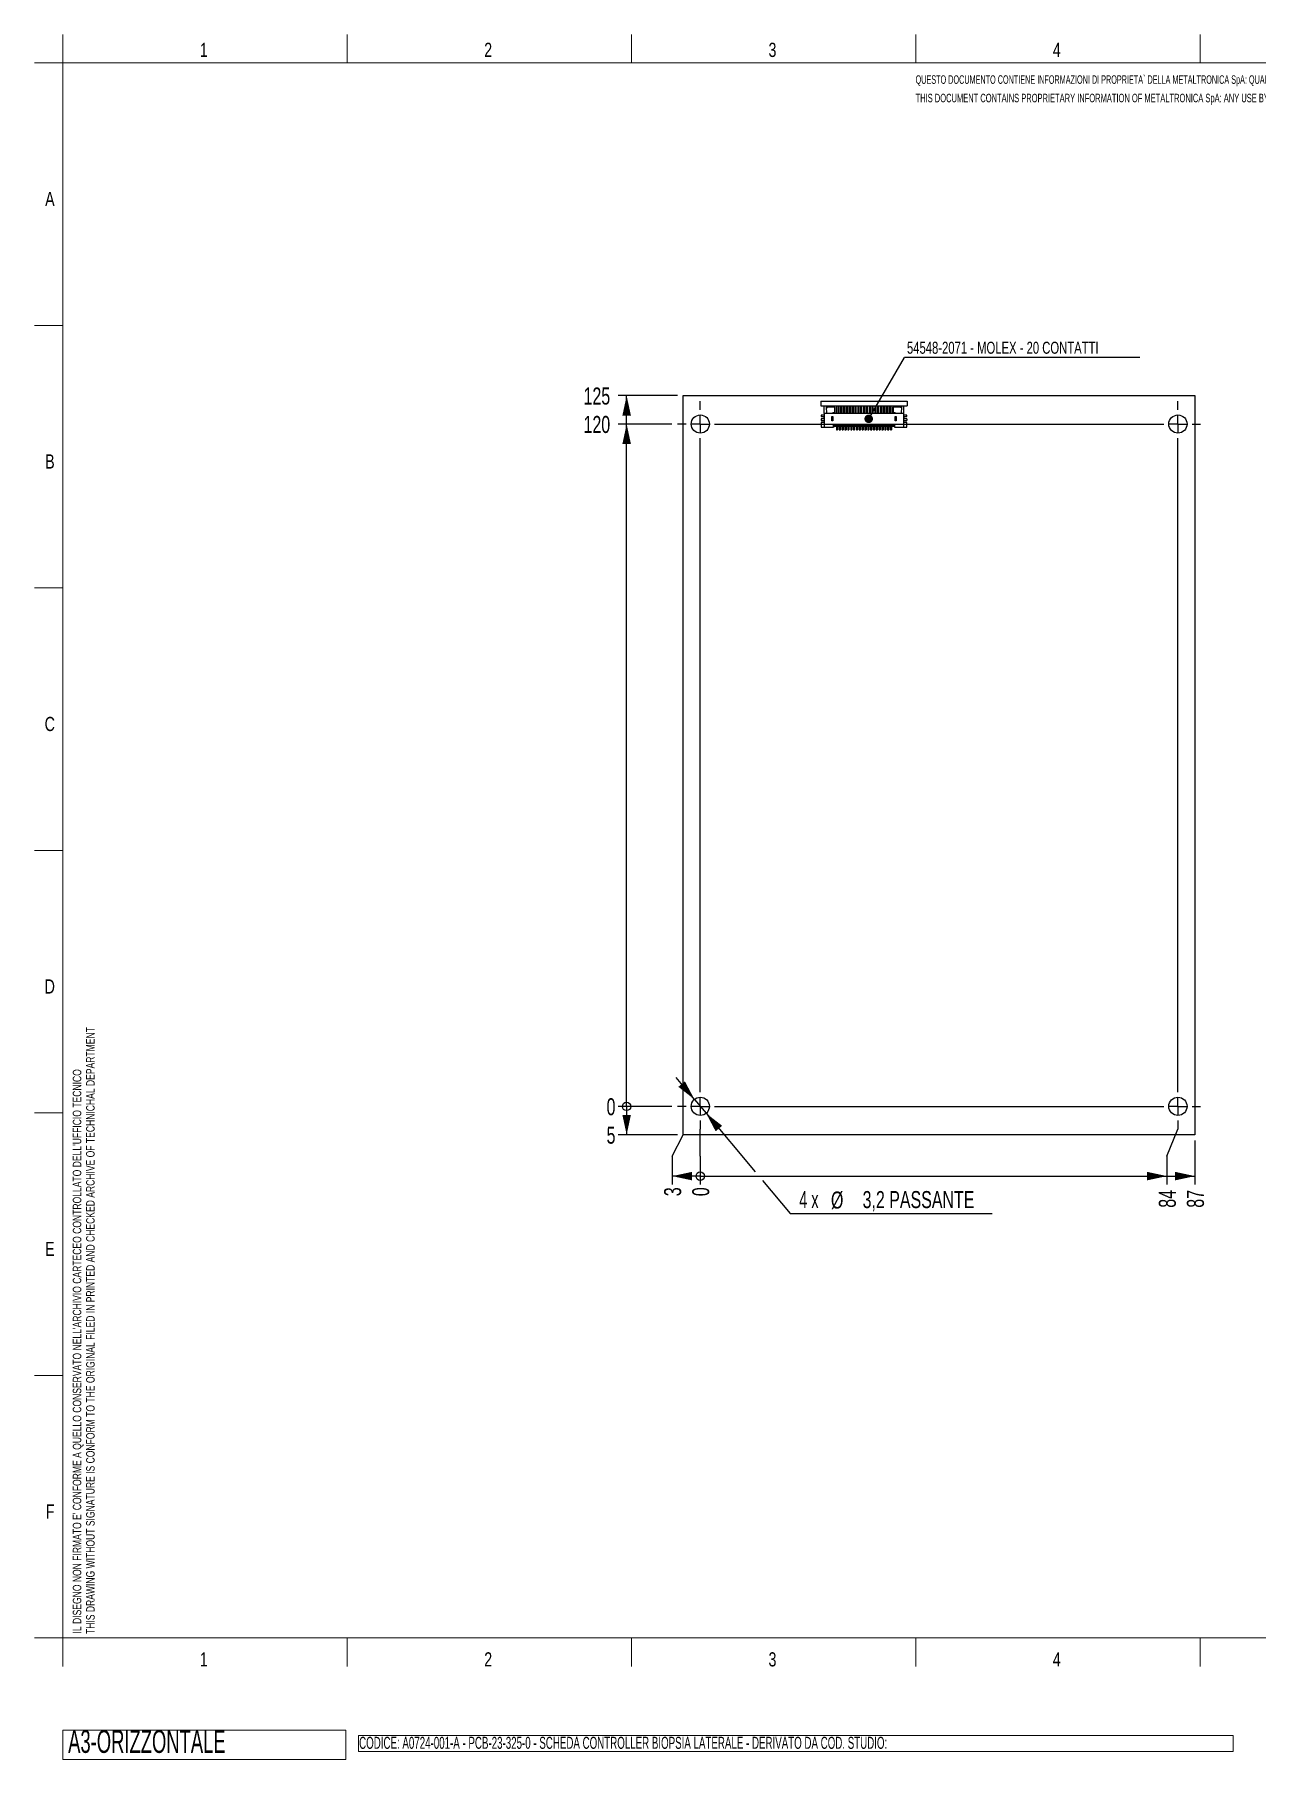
# Paper-space layout 'Sheet1' of a CAD drawing. Header units: millimetres. Extents: x 3 to 413, y -11 to 292.
# Drawn here: x 2.9 to 217.8, y -11.1 to 292.3 of the extents above; entities that cross this region are included whole.
import ezdxf

# ---------------------------------------------------------------- set-up
doc = ezdxf.new("R2010")
doc.units = ezdxf.units.MM
for name, color, linetype in [('NOTE', 7, 'Continuous'), ('QUOTE_-_DIDASCALIA_FORO', 7, 'Continuous'), ('QUOTE_-_ORDINATA', 7, 'Continuous'), ('TACCHE_DI_CENTRATURA', 7, 'Continuous')]:
    doc.layers.add(name, color=color, linetype=linetype)
doc.styles.add('SLDTEXTSTYLE0', font='TXT', dxfattribs={"width": 0.615211})
doc.styles.add('SLDTEXTSTYLE1', font='TXT', dxfattribs={"width": 0.638186})
doc.styles.add('SLDTEXTSTYLE2', font='TXT', dxfattribs={"width": 0.75})
doc.styles.add('SLDTEXTSTYLE3', font='TXT', dxfattribs={"width": 0.605})
doc.styles.add('SLDTEXTSTYLE4', font='TXT', dxfattribs={"width": 0.7})
doc.styles.add('SLDTEXTSTYLE5', font='TXT', dxfattribs={"width": 0.633333})
doc.dimstyles.new('SLDDIMSTYLE0', dxfattribs={"dimtxt": 3, "dimasz": 0.5, "dimexe": 0, "dimexo": 0.0625, "dimgap": 0.75, "dimtad": 0, "dimtih": 1, "dimtoh": 1, "dimdec": 0, "dimrnd": 1e-09, "dimdsep": 46, "dimtxsty": 'SLDTEXTSTYLE4', "dimblk1": 'ORIGIN', "dimblk2": 'ORIGIN', "dimsah": 1, "dimcen": 0.09, "dimadec": 0, "dimazin": 2, "dimtfac": 1, "dimtdec": 3, "dimtofl": 0, "dimtmove": 0, "dimatfit": 3, "dimldrblk": 'ORIGIN', "dimfxl": 1, "dimfrac": 2, "dimtolj": 1, "dimtzin": 12, "dimarcsym": 0})
doc.dimstyles.new('SLDDIMSTYLE1', dxfattribs={"dimtxt": 3, "dimasz": 3.5, "dimexe": 0, "dimexo": 0.0625, "dimgap": 0.75, "dimtad": 0, "dimtih": 1, "dimtoh": 1, "dimdec": 1, "dimrnd": 1e-09, "dimzin": 12, "dimdsep": 46, "dimtxsty": 'SLDTEXTSTYLE4', "dimsah": 1, "dimcen": 0.09, "dimadec": 0, "dimazin": 3, "dimtfac": 1, "dimtdec": 3, "dimtofl": 0, "dimtmove": 0, "dimatfit": 3, "dimfxl": 1, "dimfrac": 2, "dimtolj": 1, "dimtzin": 12, "dimarcsym": 0})
doc.dimstyles.new('SLDDIMSTYLE2', dxfattribs={"dimtxt": 3, "dimasz": 3.5, "dimexe": 0, "dimexo": 0.0625, "dimgap": 0.75, "dimtad": 0, "dimtih": 1, "dimtoh": 1, "dimdec": 1, "dimrnd": 1e-09, "dimzin": 12, "dimdsep": 46, "dimtxsty": 'SLDTEXTSTYLE4', "dimsah": 1, "dimcen": 0, "dimadec": 0, "dimazin": 3, "dimtfac": 1, "dimtdec": 3, "dimtmove": 0, "dimatfit": 3, "dimfxl": 1, "dimfrac": 2, "dimtolj": 1, "dimtzin": 12, "dimarcsym": 0})
doc.dimstyles.new('SLDDIMSTYLE3', dxfattribs={"dimtxt": 0.18, "dimasz": 1.5, "dimexe": 0, "dimexo": 0.0625, "dimgap": 0, "dimtad": 0, "dimtih": 1, "dimtoh": 1, "dimdec": 0, "dimrnd": 1e-09, "dimzin": 0, "dimdsep": 46, "dimtxsty": 'Standard', "dimblk1": 'DOT', "dimblk2": 'DOT', "dimsah": 1, "dimcen": 0.09, "dimadec": 0, "dimazin": 0, "dimtfac": 1.5, "dimtdec": 0, "dimtofl": 0, "dimtmove": 0, "dimatfit": 3, "dimldrblk": 'DOT', "dimfxl": 1, "dimfrac": 2, "dimtolj": 1, "dimtzin": 0, "dimarcsym": 0})

# ---------------------------------------------------------------- blocks, each defined once
blk = doc.blocks.new('SW_NOTE_0')
at = {"color": 0, "linetype": 'Continuous', "lineweight": 18, "insert": (0, 1.93), "char_height": 1.5, "attachment_point": 1, "style": 'SLDTEXTSTYLE0'}
blk.add_mtext('QUESTO DOCUMENTO CONTIENE INFORMAZIONI DI PROPRIETA` DELLA METALTRONICA SpA: QUALSIASI USO DA PARTE DI TERZI SENZA AUTORIZZAZIONE DELLA SOCIETA` SARA` PERSEGUITO A TERMINI DI LEGGE.', dxfattribs=at)
blk = doc.blocks.new('SW_NOTE_0_1')
at = {"color": 0, "linetype": 'Continuous', "lineweight": 18, "insert": (0, 1.93), "char_height": 1.5, "attachment_point": 1, "style": 'SLDTEXTSTYLE1'}
blk.add_mtext('THIS DOCUMENT CONTAINS PROPRIETARY INFORMATION OF METALTRONICA SpA: ANY USE BY A THIRD PARTY WITHOUT PRIOR AUTHORIZATION BY THE COMPANY SHALL BE PURSUED ACCORDING TO LAW.', dxfattribs=at)
blk = doc.blocks.new('SW_NOTE_0_2')
at = {"color": 0, "linetype": 'Continuous', "lineweight": 18, "insert": (-1.93, 0), "char_height": 1.5, "attachment_point": 1, "rotation": 90, "style": 'SLDTEXTSTYLE2'}
blk.add_mtext("IL DISEGNO NON FIRMATO E' CONFORME A QUELLO CONSERVATO NELL'ARCHIVIO CARTECEO CONTROLLATO DELL'UFFICIO TECNICO", dxfattribs=at)
blk = doc.blocks.new('SW_NOTE_0_3')
at = {"color": 0, "linetype": 'Continuous', "lineweight": 18, "insert": (0, 3.22), "char_height": 2.5, "attachment_point": 1, "style": 'SLDTEXTSTYLE2'}
blk.add_mtext('1', dxfattribs=at)
blk = doc.blocks.new('SW_NOTE_0_4')
at = {"color": 0, "linetype": 'Continuous', "lineweight": 18, "insert": (0, 3.22), "char_height": 2.5, "attachment_point": 1, "style": 'SLDTEXTSTYLE2'}
blk.add_mtext('2', dxfattribs=at)
blk = doc.blocks.new('SW_NOTE_0_5')
at = {"color": 0, "linetype": 'Continuous', "lineweight": 18, "insert": (0, 3.22), "char_height": 2.5, "attachment_point": 1, "style": 'SLDTEXTSTYLE2'}
blk.add_mtext('3', dxfattribs=at)
blk = doc.blocks.new('SW_NOTE_0_6')
at = {"color": 0, "linetype": 'Continuous', "lineweight": 18, "insert": (0, 3.22), "char_height": 2.5, "attachment_point": 1, "style": 'SLDTEXTSTYLE2'}
blk.add_mtext('4', dxfattribs=at)
blk = doc.blocks.new('SW_NOTE_0_11')
at = {"color": 0, "linetype": 'Continuous', "lineweight": 18, "insert": (0, 3.22), "char_height": 2.5, "attachment_point": 1, "style": 'SLDTEXTSTYLE2'}
blk.add_mtext('1', dxfattribs=at)
blk = doc.blocks.new('SW_NOTE_0_12')
at = {"color": 0, "linetype": 'Continuous', "lineweight": 18, "insert": (0, 3.22), "char_height": 2.5, "attachment_point": 1, "style": 'SLDTEXTSTYLE2'}
blk.add_mtext('2', dxfattribs=at)
blk = doc.blocks.new('SW_NOTE_0_13')
at = {"color": 0, "linetype": 'Continuous', "lineweight": 18, "insert": (0, 3.22), "char_height": 2.5, "attachment_point": 1, "style": 'SLDTEXTSTYLE2'}
blk.add_mtext('3', dxfattribs=at)
blk = doc.blocks.new('SW_NOTE_0_14')
at = {"color": 0, "linetype": 'Continuous', "lineweight": 18, "insert": (0, 3.22), "char_height": 2.5, "attachment_point": 1, "style": 'SLDTEXTSTYLE2'}
blk.add_mtext('4', dxfattribs=at)
blk = doc.blocks.new('SW_NOTE_0_19')
at = {"color": 0, "linetype": 'Continuous', "lineweight": 18, "insert": (0, 3.22), "char_height": 2.5, "attachment_point": 1, "style": 'SLDTEXTSTYLE2'}
blk.add_mtext('F', dxfattribs=at)
blk = doc.blocks.new('SW_NOTE_0_20')
at = {"color": 0, "linetype": 'Continuous', "lineweight": 18, "insert": (0, 3.22), "char_height": 2.5, "attachment_point": 1, "style": 'SLDTEXTSTYLE2'}
blk.add_mtext('E', dxfattribs=at)
blk = doc.blocks.new('SW_NOTE_0_21')
at = {"color": 0, "linetype": 'Continuous', "lineweight": 18, "insert": (0, 3.22), "char_height": 2.5, "attachment_point": 1, "style": 'SLDTEXTSTYLE2'}
blk.add_mtext('D', dxfattribs=at)
blk = doc.blocks.new('SW_NOTE_0_22')
at = {"color": 0, "linetype": 'Continuous', "lineweight": 18, "insert": (0, 3.22), "char_height": 2.5, "attachment_point": 1, "style": 'SLDTEXTSTYLE2'}
blk.add_mtext('C', dxfattribs=at)
blk = doc.blocks.new('SW_NOTE_0_23')
at = {"color": 0, "linetype": 'Continuous', "lineweight": 18, "insert": (0, 3.22), "char_height": 2.5, "attachment_point": 1, "style": 'SLDTEXTSTYLE2'}
blk.add_mtext('B', dxfattribs=at)
blk = doc.blocks.new('SW_NOTE_0_24')
at = {"color": 0, "linetype": 'Continuous', "lineweight": 18, "insert": (0, 3.22), "char_height": 2.5, "attachment_point": 1, "style": 'SLDTEXTSTYLE2'}
blk.add_mtext('A', dxfattribs=at)
blk = doc.blocks.new('SW_NOTE_0_53')
at = {"color": 0, "linetype": 'Continuous', "lineweight": 18, "insert": (-1.93, 0), "char_height": 1.5, "attachment_point": 1, "rotation": 90, "style": 'SLDTEXTSTYLE2'}
blk.add_mtext('THIS DRAWING WITHOUT SIGNATURE IS CONFORM TO THE ORIGINAL FILED IN PRINTED AND CHECKED ARCHIVE OF TECHNICHAL DEPARTMENT', dxfattribs=at)
blk = doc.blocks.new('SE')
at = {"color": 250, "linetype": 'Continuous', "lineweight": 18, "true_color": 0x191924}
for p, q in [((7.91, 292.21), (7.91, 287.21)), ((57.91, 292.21), (57.91, 287.21)), ((107.91, 292.21), (107.91, 287.21)), ((157.91, 292.21), (157.91, 287.21)), ((207.91, 292.21), (207.91, 287.21)), ((2.91, 287.21), (7.91, 287.21)), ((407.91, 287.21), (7.91, 287.21)), ((7.91, 287.21), (7.91, 10.21)), ((2.91, 241.04), (7.91, 241.04)), ((2.91, 194.88), (7.91, 194.88)), ((2.91, 148.71), (7.91, 148.71)), ((2.91, 102.54), (7.91, 102.54)), ((2.91, 56.38), (7.91, 56.38)), ((2.91, 10.21), (7.91, 10.21)), ((7.91, 10.21), (407.91, 10.21)), ((7.91, 10.21), (7.91, 5.21)), ((57.91, 10.21), (57.91, 5.21)), ((107.91, 10.21), (107.91, 5.21)), ((157.91, 10.21), (157.91, 5.21)), ((207.91, 10.21), (207.91, 5.21))]:
    blk.add_line(p, q, dxfattribs=at)
at = {"color": 7, "linetype": 'Continuous', "lineweight": 18}
for name, p in [('SW_NOTE_0_11', (32, 287.54)), ('SW_NOTE_0_12', (82, 287.54)), ('SW_NOTE_0_13', (132, 287.54)), ('SW_NOTE_0_14', (182, 287.54)), ('SW_NOTE_0', (157.87, 283.11)), ('SW_NOTE_0_1', (157.87, 279.86)), ('SW_NOTE_0_24', (4.78, 261.31)), ('SW_NOTE_0_23', (4.78, 215.15)), ('SW_NOTE_0_22', (4.69, 168.98)), ('SW_NOTE_0_21', (4.69, 122.81)), ('SW_NOTE_0_53', (13.92, 10.9)), ('SW_NOTE_0_2', (11.57, 10.99)), ('SW_NOTE_0_20', (4.78, 76.65)), ('SW_NOTE_0_19', (4.88, 30.48)), ('SW_NOTE_0_3', (32, 4.47)), ('SW_NOTE_0_4', (82, 4.47)), ('SW_NOTE_0_5', (132, 4.47)), ('SW_NOTE_0_6', (182, 4.47))]:
    blk.add_blockref(name, p, dxfattribs=at)
blk = doc.blocks.new('SW_NOTE_0_55')
at = {"color": 0, "linetype": 'Continuous', "lineweight": 0}
for p, q in [((-0.92, 0), (-0.92, 5.17)), ((-0.92, 5.17), (48.83, 5.17)), ((48.83, 5.17), (48.83, 0)), ((48.83, 0), (-0.92, 0))]:
    blk.add_line(p, q, dxfattribs=at)
at = {"color": 0, "linetype": 'Continuous', "lineweight": 0, "insert": (0, 5.16), "char_height": 4, "attachment_point": 1, "style": 'SLDTEXTSTYLE3'}
blk.add_mtext('A3-ORIZZONTALE', dxfattribs=at)
blk = doc.blocks.new('SW_NOTE_0_56')
at = {"color": 0, "linetype": 'Continuous', "lineweight": 0}
for p, q in [((-0.08, 0.17), (-0.08, 2.98)), ((-0.08, 2.98), (153.72, 2.98)), ((153.72, 0.17), (-0.08, 0.17)), ((153.72, 2.98), (153.72, 0.17))]:
    blk.add_line(p, q, dxfattribs=at)
at = {"color": 0, "linetype": 'Continuous', "lineweight": 0, "insert": (0, 2.73), "char_height": 2.1167, "attachment_point": 1, "style": 'SLDTEXTSTYLE3'}
blk.add_mtext('CODICE: A0724-001-A - PCB-23-325-0 - SCHEDA CONTROLLER BIOPSIA LATERALE - DERIVATO DA COD. STUDIO:', dxfattribs=at)
blk = doc.blocks.new('_Origin')
at = {"color": 0, "linetype": 'ByBlock', "lineweight": -2}
blk.add_line((0, 0), (-1, 0), dxfattribs=at)
blk.add_circle((0, 0), 0.5, dxfattribs=at)
blk = doc.blocks.new('_D')
at = {"layer": 'QUOTE_-_ORDINATA'}
for q in [(120, 99.79), (120, 90.02)]:
    blk.add_line((120, 95.02), q, dxfattribs=at)
at = {"layer": 'QUOTE_-_ORDINATA', "xscale": 1.5, "yscale": 1.5}
blk.add_blockref('_Origin', (120, 91.52), dxfattribs=at)
at = {"layer": 'QUOTE_-_ORDINATA', "insert": (118.58, 87.99), "char_height": 3, "attachment_point": 1, "rotation": 90, "style": 'SLDTEXTSTYLE4'}
blk.add_mtext('0', dxfattribs=at)
blk = doc.blocks.new('_D_1')
at = {"layer": 'QUOTE_-_ORDINATA', "color": 7}
for p, q in [((115.07, 95.02), (117, 98.79)), ((115.07, 95.02), (115.07, 90.02)), ((120, 91.52), (115.07, 91.52))]:
    blk.add_line(p, q, dxfattribs=at)
blk.add_solid([(115.07, 91.52), (118.57, 90.77), (118.57, 92.27)], dxfattribs=at)
at = {"layer": 'QUOTE_-_ORDINATA', "color": 7, "insert": (113.64, 87.99), "char_height": 3, "attachment_point": 1, "rotation": 90, "style": 'SLDTEXTSTYLE4'}
blk.add_mtext('3', dxfattribs=at)
blk = doc.blocks.new('_D_2')
at = {"layer": 'QUOTE_-_ORDINATA', "color": 7}
for p, q in [((202.07, 95.02), (204, 99.79)), ((202.07, 95.02), (202.07, 90.02)), ((120, 91.52), (202.07, 91.52))]:
    blk.add_line(p, q, dxfattribs=at)
blk.add_solid([(202.07, 91.52), (198.57, 92.27), (198.57, 90.77)], dxfattribs=at)
at = {"layer": 'QUOTE_-_ORDINATA', "color": 7, "insert": (200.64, 85.96), "char_height": 3, "attachment_point": 1, "rotation": 90, "style": 'SLDTEXTSTYLE4'}
blk.add_mtext('84', dxfattribs=at)
blk = doc.blocks.new('_D_3')
at = {"layer": 'QUOTE_-_ORDINATA', "color": 7}
for p, q in [((207, 97.79), (207, 90.02)), ((202.07, 91.52), (207, 91.52))]:
    blk.add_line(p, q, dxfattribs=at)
blk.add_solid([(207, 91.52), (203.5, 92.27), (203.5, 90.77)], dxfattribs=at)
at = {"layer": 'QUOTE_-_ORDINATA', "color": 7, "insert": (205.58, 85.96), "char_height": 3, "attachment_point": 1, "rotation": 90, "style": 'SLDTEXTSTYLE4'}
blk.add_mtext('87', dxfattribs=at)
blk = doc.blocks.new('_D_4')
at = {"layer": 'QUOTE_-_ORDINATA'}
blk.add_line((115, 103.79), (105.55, 103.79), dxfattribs=at)
at = {"layer": 'QUOTE_-_ORDINATA', "xscale": 1.5, "yscale": 1.5}
blk.add_blockref('_Origin', (107.05, 103.79), dxfattribs=at)
at = {"layer": 'QUOTE_-_ORDINATA', "insert": (103.52, 105.22), "char_height": 3, "attachment_point": 1, "style": 'SLDTEXTSTYLE4'}
blk.add_mtext('0', dxfattribs=at)
blk = doc.blocks.new('_D_5')
at = {"layer": 'QUOTE_-_ORDINATA', "color": 7}
for p, q in [((107.05, 103.79), (107.05, 98.79)), ((116, 98.79), (105.55, 98.79))]:
    blk.add_line(p, q, dxfattribs=at)
blk.add_solid([(107.05, 98.79), (107.8, 102.29), (106.3, 102.29)], dxfattribs=at)
at = {"layer": 'QUOTE_-_ORDINATA', "color": 7, "insert": (103.52, 100.22), "char_height": 3, "attachment_point": 1, "style": 'SLDTEXTSTYLE4'}
blk.add_mtext('5', dxfattribs=at)
blk = doc.blocks.new('_D_6')
at = {"layer": 'QUOTE_-_ORDINATA', "color": 7}
for p, q in [((115, 223.79), (105.55, 223.79)), ((107.05, 103.79), (107.05, 223.79))]:
    blk.add_line(p, q, dxfattribs=at)
blk.add_solid([(107.05, 223.79), (106.3, 220.29), (107.8, 220.29)], dxfattribs=at)
at = {"layer": 'QUOTE_-_ORDINATA', "color": 7, "insert": (99.47, 225.22), "char_height": 3, "attachment_point": 1, "style": 'SLDTEXTSTYLE4'}
blk.add_mtext('120', dxfattribs=at)
blk = doc.blocks.new('_D_7')
at = {"layer": 'QUOTE_-_ORDINATA', "color": 7}
for p, q in [((116, 228.79), (105.55, 228.79)), ((107.05, 223.79), (107.05, 228.79))]:
    blk.add_line(p, q, dxfattribs=at)
blk.add_solid([(107.05, 228.79), (106.3, 225.29), (107.8, 225.29)], dxfattribs=at)
at = {"layer": 'QUOTE_-_ORDINATA', "color": 7, "insert": (99.47, 230.22), "char_height": 3, "attachment_point": 1, "style": 'SLDTEXTSTYLE4'}
blk.add_mtext('125', dxfattribs=at)
blk = doc.blocks.new('_D_8')
at = {"layer": 'QUOTE_-_DIDASCALIA_FORO'}
for p, q in [((118.97, 105.02), (115.76, 108.85)), ((118.97, 105.02), (121.03, 102.57)), ((121.03, 102.57), (129.66, 92.29)), ((130.94, 90.75), (135.82, 84.94)), ((135.82, 84.94), (171.34, 84.94))]:
    blk.add_line(p, q, dxfattribs=at)
for points in [[(118.97, 105.02), (117.3, 108.18), (116.15, 107.22)], [(121.03, 102.57), (122.7, 99.4), (123.85, 100.37)]]:
    blk.add_solid(points, dxfattribs=at)
at = {"layer": 'QUOTE_-_DIDASCALIA_FORO', "char_height": 3, "attachment_point": 1}
for s, insert, style in [('4 x', (137.41, 88.89), 'SLDTEXTSTYLE5'), ('%%c', (142.98, 88.81), 'SLDTEXTSTYLE4'), ('3,2 PASSANTE', (148.55, 88.89), 'SLDTEXTSTYLE4')]:
    blk.add_mtext(s, dxfattribs=dict(at, insert=insert, style=style))
blk = doc.blocks.new('SW_NOTE_0_57')
at = {"layer": 'NOTE', "color": 0}
blk.add_line((41.42, 0), (0, 0), dxfattribs=at)
at = {"layer": 'NOTE', "color": 0, "insert": (0.46, 2.78), "char_height": 2.1167, "attachment_point": 1, "style": 'SLDTEXTSTYLE4'}
blk.add_mtext('54548-2071 - MOLEX - 20 CONTATTI', dxfattribs=at)
blk = doc.blocks.new('_Dot')
at = {"color": 0, "linetype": 'ByBlock', "lineweight": -2}
blk.add_line((-0.5, 0), (-1, 0), dxfattribs=at)
at = {"color": 0, "linetype": 'ByBlock', "const_width": 0.5}
blk.add_lwpolyline([(-0.25, 0, 1), (0.25, 0, 1)], format="xyb", close=True, dxfattribs=at)
blk = doc.blocks.new('SW_CENTERMARKSYMBOL_0')
at = {"layer": 'TACCHE_DI_CENTRATURA', "color": 0}
for p, q in [((0, 2.5), (0, 4)), ((84.00034, 2.5), (84.00034, 4)), ((-2.5, 0), (-4, 0)), ((0, 0), (-1.5, 0)), ((0, 0), (0, 1.5)), ((0, 0), (0, -1.5)), ((0, 0), (1.5, 0)), ((2.5, 0), (81.50034, 0)), ((84.00034, 0), (82.50034, 0)), ((84.00034, 0), (84.00034, 1.5)), ((84.00034, 0), (84.00034, -1.5)), ((84.00034, 0), (85.50034, 0)), ((86.50034, 0), (88.00034, 0)), ((0, -117.49976), (0, -2.5)), ((84.00034, -117.49976), (84.00034, -2.5)), ((-2.5, -119.99976), (-4, -119.99976)), ((0, -119.99976), (-1.5, -119.99976)), ((0, -119.99976), (0, -118.49976)), ((0, -119.99976), (0, -121.49976)), ((0, -119.99976), (1.5, -119.99976)), ((2.5, -119.99976), (81.50034, -119.99976)), ((84.00034, -119.99976), (82.50034, -119.99976)), ((84.00034, -119.99976), (84.00034, -118.49976)), ((84.00034, -119.99976), (84.00034, -121.49976)), ((84.00034, -119.99976), (85.50034, -119.99976)), ((86.50034, -119.99976), (88.00034, -119.99976)), ((0, -122.49976), (0, -123.99976)), ((84.00034, -122.49976), (84.00034, -123.99976))]:
    blk.add_line(p, q, dxfattribs=at)

psp = doc.layouts.new('Sheet1')

# ---------------------------------------------------------------- linework, layer by layer
at = {"color": 7, "linetype": 'Continuous', "lineweight": 25}
for p, q in [((117, 98.79), (117, 228.79)), ((117, 228.79), (207, 228.79)), ((141.2, 227.79), (141.2, 226.99)), ((141.2, 227.79), (156.4, 227.79)), ((156.4, 227.79), (156.4, 226.99)), ((207, 228.79), (207, 98.79)), ((141.2, 226.99), (156.4, 226.99)), ((141.25, 225.34), (141.25, 225.09)), ((141.8, 225.34), (141.25, 225.34)), ((141.25, 225.09), (141.75, 225.09)), ((141.75, 224.69), (141.25, 224.69)), ((141.25, 224.69), (141.25, 224.44)), ((141.75, 225.09), (141.75, 224.69)), ((141.8, 225.64), (141.8, 226.99)), ((141.8, 225.64), (141.8, 223.24)), ((155.8, 225.64), (141.8, 225.64)), ((142.26, 225.64), (142.2, 226.84)), ((142.2, 226.84), (142.6, 226.84)), ((142.21, 226.69), (142.4, 226.69)), ((143.65, 226.74), (142.4, 226.74)), ((142.4, 226.69), (142.4, 226.74)), ((142.6, 226.99), (142.6, 226.84)), ((143.15, 224.34), (143.15, 225.14)), ((143.15, 225.14), (143.33, 225.14)), ((143.15, 225.04), (143.17, 225.04)), ((143.17, 225.04), (143.33, 225.04)), ((143.17, 225.04), (143.17, 224.44)), ((143.31, 225.74), (143.22, 225.64)), ((143.35, 225.79), (143.31, 225.74)), ((143.33, 225.14), (143.33, 224.34)), ((143.6, 225.79), (143.35, 225.79)), ((143.65, 225.85), (143.6, 225.79)), ((143.65, 225.64), (143.65, 226.74)), ((143.93, 225.64), (143.93, 226.99)), ((144.18, 226.99), (144.18, 225.64)), ((144.43, 225.64), (144.43, 226.99)), ((144.68, 226.99), (144.68, 225.64)), ((144.93, 225.64), (144.93, 226.99)), ((145.18, 226.99), (145.18, 225.64)), ((145.43, 225.64), (145.43, 226.99)), ((145.68, 226.99), (145.68, 225.64)), ((145.93, 225.64), (145.93, 226.99)), ((146.18, 226.99), (146.18, 225.64)), ((146.43, 225.64), (146.43, 226.99)), ((146.68, 226.99), (146.68, 225.64)), ((146.93, 225.64), (146.93, 226.99)), ((147.18, 226.99), (147.18, 225.64)), ((147.43, 225.64), (147.43, 226.99)), ((147.68, 226.99), (147.68, 225.64)), ((147.93, 225.64), (147.93, 226.99)), ((148.18, 226.99), (148.18, 225.64)), ((148.43, 225.64), (148.43, 226.99)), ((148.68, 226.99), (148.68, 225.64)), ((148.93, 225.64), (148.93, 226.99)), ((149.18, 226.99), (149.18, 225.64)), ((149.43, 225.64), (149.43, 226.99)), ((149.68, 226.99), (149.68, 225.64)), ((149.93, 225.64), (149.93, 226.99)), ((150.18, 226.99), (150.18, 225.64)), ((150.43, 225.64), (150.43, 226.99)), ((150.68, 226.99), (150.68, 225.64)), ((150.93, 225.64), (150.93, 226.99)), ((151.18, 226.99), (151.18, 225.64)), ((151.43, 225.64), (151.43, 226.99)), ((151.68, 226.99), (151.68, 225.64)), ((151.93, 225.64), (151.93, 226.99)), ((152.18, 226.99), (152.18, 225.64)), ((152.43, 225.64), (152.43, 226.99)), ((152.68, 226.99), (152.68, 225.64)), ((152.93, 225.64), (152.93, 226.99)), ((153.18, 226.99), (153.18, 225.64)), ((153.43, 225.64), (153.43, 226.99)), ((153.68, 226.99), (153.68, 225.64)), ((155.2, 226.74), (153.95, 226.74)), ((153.95, 226.74), (153.95, 225.64)), ((154, 225.79), (153.95, 225.85)), ((154.25, 225.79), (154, 225.79)), ((154.29, 225.74), (154.25, 225.79)), ((154.27, 225.14), (154.45, 225.14)), ((154.27, 224.34), (154.27, 225.14)), ((154.43, 225.04), (154.27, 225.04)), ((154.38, 225.64), (154.29, 225.74)), ((154.43, 224.44), (154.43, 225.04)), ((154.43, 225.04), (154.45, 225.04)), ((154.45, 225.14), (154.45, 224.34)), ((155, 226.84), (155, 226.99)), ((155, 226.84), (155.4, 226.84)), ((155.2, 226.69), (155.2, 226.74)), ((155.39, 226.69), (155.2, 226.69)), ((155.4, 226.84), (155.35, 225.64)), ((155.8, 225.64), (155.8, 226.99)), ((155.8, 223.24), (155.8, 225.64)), ((156.35, 225.34), (155.8, 225.34)), ((155.85, 225.09), (156.35, 225.09)), ((155.85, 224.69), (155.85, 225.09)), ((156.35, 224.69), (155.85, 224.69)), ((156.35, 225.09), (156.35, 225.34)), ((156.35, 224.69), (156.35, 224.44)), ((141.25, 224.44), (141.8, 224.44)), ((141.25, 224.04), (141.25, 223.24)), ((141.8, 224.04), (141.25, 224.04)), ((141.25, 223.24), (141.8, 223.24)), ((141.8, 223.24), (143.43, 223.24)), ((143.15, 224.44), (143.17, 224.44)), ((143.33, 224.34), (143.15, 224.34)), ((143.17, 224.44), (143.33, 224.44)), ((143.43, 223.64), (154.17, 223.64)), ((143.43, 223.24), (143.43, 223.64)), ((143.43, 223.34), (143.6, 223.34)), ((143.6, 223.34), (143.6, 223.64)), ((143.93, 223.34), (143.6, 223.34)), ((143.93, 223.64), (143.93, 223.34)), ((143.95, 223.54), (143.93, 223.54)), ((143.95, 223.64), (143.95, 223.29)), ((143.95, 223.29), (144.15, 223.29)), ((143.95, 223.29), (143.95, 223.14)), ((143.95, 223.14), (144.15, 223.14)), ((143.95, 223.14), (143.95, 223.09)), ((143.95, 223.09), (144.15, 223.09)), ((143.95, 223.09), (143.95, 222.79)), ((143.95, 222.79), (144.15, 222.79)), ((144.15, 223.64), (144.15, 223.29)), ((144.18, 223.54), (144.15, 223.54)), ((144.15, 223.29), (144.15, 223.14)), ((144.15, 223.14), (144.15, 223.09)), ((144.15, 223.09), (144.15, 222.79)), ((144.18, 223.34), (144.18, 223.64)), ((144.43, 223.34), (144.18, 223.34)), ((144.43, 223.34), (144.43, 223.64)), ((144.45, 223.54), (144.43, 223.54)), ((144.45, 223.64), (144.45, 223.29)), ((144.45, 223.29), (144.65, 223.29)), ((144.45, 223.29), (144.45, 223.14)), ((144.45, 223.14), (144.65, 223.14)), ((144.45, 223.14), (144.45, 223.09)), ((144.45, 223.09), (144.65, 223.09)), ((144.45, 223.09), (144.45, 222.79)), ((144.45, 222.79), (144.65, 222.79)), ((144.65, 223.64), (144.65, 223.29)), ((144.68, 223.54), (144.65, 223.54)), ((144.65, 223.29), (144.65, 223.14)), ((144.65, 223.14), (144.65, 223.09)), ((144.65, 223.09), (144.65, 222.79)), ((144.68, 223.34), (144.68, 223.64)), ((144.93, 223.34), (144.68, 223.34)), ((144.93, 223.64), (144.93, 223.34)), ((144.95, 223.54), (144.93, 223.54)), ((144.95, 223.64), (144.95, 223.29)), ((144.95, 223.29), (145.15, 223.29)), ((144.95, 223.29), (144.95, 223.14)), ((144.95, 223.14), (145.15, 223.14)), ((144.95, 223.14), (144.95, 223.09)), ((144.95, 223.09), (145.15, 223.09)), ((144.95, 223.09), (144.95, 222.79)), ((144.95, 222.79), (145.15, 222.79)), ((145.15, 223.64), (145.15, 223.29)), ((145.18, 223.54), (145.15, 223.54)), ((145.15, 223.29), (145.15, 223.14)), ((145.15, 223.14), (145.15, 223.09)), ((145.15, 223.09), (145.15, 222.79)), ((145.18, 223.64), (145.18, 223.34)), ((145.43, 223.34), (145.18, 223.34)), ((145.43, 223.34), (145.43, 223.64)), ((145.45, 223.54), (145.43, 223.54)), ((145.45, 223.64), (145.45, 223.29)), ((145.45, 223.29), (145.65, 223.29)), ((145.45, 223.29), (145.45, 223.14)), ((145.45, 223.14), (145.65, 223.14)), ((145.45, 223.14), (145.45, 223.09)), ((145.45, 223.09), (145.65, 223.09)), ((145.45, 223.09), (145.45, 222.79)), ((145.45, 222.79), (145.65, 222.79)), ((145.65, 223.64), (145.65, 223.29)), ((145.68, 223.54), (145.65, 223.54)), ((145.65, 223.29), (145.65, 223.14)), ((145.65, 223.14), (145.65, 223.09)), ((145.65, 223.09), (145.65, 222.79)), ((145.68, 223.34), (145.68, 223.64)), ((145.93, 223.34), (145.68, 223.34)), ((145.93, 223.64), (145.93, 223.34)), ((145.95, 223.54), (145.93, 223.54)), ((145.95, 223.64), (145.95, 223.29)), ((145.95, 223.29), (146.15, 223.29)), ((145.95, 223.29), (145.95, 223.14)), ((145.95, 223.14), (146.15, 223.14)), ((145.95, 223.14), (145.95, 223.09)), ((145.95, 223.09), (146.15, 223.09)), ((145.95, 223.09), (145.95, 222.79)), ((145.95, 222.79), (146.15, 222.79)), ((146.15, 223.64), (146.15, 223.29)), ((146.18, 223.54), (146.15, 223.54)), ((146.15, 223.29), (146.15, 223.14)), ((146.15, 223.14), (146.15, 223.09)), ((146.15, 223.09), (146.15, 222.79)), ((146.18, 223.64), (146.18, 223.34)), ((146.43, 223.34), (146.18, 223.34)), ((146.43, 223.34), (146.43, 223.64)), ((146.45, 223.54), (146.43, 223.54)), ((146.45, 223.64), (146.45, 223.29)), ((146.45, 223.29), (146.65, 223.29)), ((146.45, 223.29), (146.45, 223.14)), ((146.45, 223.14), (146.65, 223.14)), ((146.45, 223.14), (146.45, 223.09)), ((146.45, 223.09), (146.65, 223.09)), ((146.45, 223.09), (146.45, 222.79)), ((146.45, 222.79), (146.65, 222.79)), ((146.65, 223.64), (146.65, 223.29)), ((146.68, 223.54), (146.65, 223.54)), ((146.65, 223.29), (146.65, 223.14)), ((146.65, 223.14), (146.65, 223.09)), ((146.65, 223.09), (146.65, 222.79)), ((146.68, 223.34), (146.68, 223.64)), ((146.93, 223.34), (146.68, 223.34)), ((146.93, 223.64), (146.93, 223.34)), ((146.95, 223.54), (146.93, 223.54)), ((146.95, 223.64), (146.95, 223.29)), ((146.95, 223.29), (147.15, 223.29)), ((146.95, 223.29), (146.95, 223.14)), ((146.95, 223.14), (147.15, 223.14)), ((146.95, 223.14), (146.95, 223.09)), ((146.95, 223.09), (147.15, 223.09)), ((146.95, 223.09), (146.95, 222.79)), ((146.95, 222.79), (147.15, 222.79)), ((147.15, 223.64), (147.15, 223.29)), ((147.18, 223.54), (147.15, 223.54)), ((147.15, 223.29), (147.15, 223.14)), ((147.15, 223.14), (147.15, 223.09)), ((147.15, 223.09), (147.15, 222.79)), ((147.18, 223.64), (147.18, 223.34)), ((147.43, 223.34), (147.18, 223.34)), ((147.43, 223.34), (147.43, 223.64)), ((147.45, 223.54), (147.43, 223.54)), ((147.45, 223.64), (147.45, 223.29)), ((147.45, 223.29), (147.65, 223.29)), ((147.45, 223.29), (147.45, 223.14)), ((147.45, 223.14), (147.65, 223.14)), ((147.45, 223.14), (147.45, 223.09)), ((147.45, 223.09), (147.65, 223.09)), ((147.45, 223.09), (147.45, 222.79)), ((147.45, 222.79), (147.65, 222.79)), ((147.65, 223.64), (147.65, 223.29)), ((147.68, 223.54), (147.65, 223.54)), ((147.65, 223.29), (147.65, 223.14)), ((147.65, 223.14), (147.65, 223.09)), ((147.65, 223.09), (147.65, 222.79)), ((147.68, 223.34), (147.68, 223.64)), ((147.93, 223.34), (147.68, 223.34)), ((147.93, 223.64), (147.93, 223.34)), ((147.95, 223.54), (147.93, 223.54)), ((147.95, 223.64), (147.95, 223.29)), ((147.95, 223.29), (148.15, 223.29)), ((147.95, 223.29), (147.95, 223.14)), ((147.95, 223.14), (148.15, 223.14)), ((147.95, 223.14), (147.95, 223.09)), ((147.95, 223.09), (148.15, 223.09)), ((147.95, 223.09), (147.95, 222.79)), ((147.95, 222.79), (148.15, 222.79)), ((148.15, 223.64), (148.15, 223.29)), ((148.18, 223.54), (148.15, 223.54)), ((148.15, 223.29), (148.15, 223.14)), ((148.15, 223.14), (148.15, 223.09)), ((148.15, 223.09), (148.15, 222.79)), ((148.18, 223.64), (148.18, 223.34)), ((148.43, 223.34), (148.18, 223.34)), ((148.43, 223.34), (148.43, 223.64)), ((148.45, 223.54), (148.43, 223.54)), ((148.45, 223.64), (148.45, 223.29)), ((148.45, 223.29), (148.65, 223.29)), ((148.45, 223.29), (148.45, 223.14)), ((148.45, 223.14), (148.65, 223.14)), ((148.45, 223.14), (148.45, 223.09)), ((148.45, 223.09), (148.65, 223.09)), ((148.45, 223.09), (148.45, 222.79)), ((148.45, 222.79), (148.65, 222.79)), ((148.65, 223.64), (148.65, 223.29)), ((148.68, 223.54), (148.65, 223.54)), ((148.65, 223.29), (148.65, 223.14)), ((148.65, 223.14), (148.65, 223.09)), ((148.65, 223.09), (148.65, 222.79)), ((148.68, 223.34), (148.68, 223.64)), ((148.93, 223.34), (148.68, 223.34)), ((148.93, 223.64), (148.93, 223.34)), ((148.95, 223.54), (148.93, 223.54)), ((148.95, 223.64), (148.95, 223.29)), ((148.95, 223.29), (149.15, 223.29)), ((148.95, 223.29), (148.95, 223.14)), ((148.95, 223.14), (149.15, 223.14)), ((148.95, 223.14), (148.95, 223.09)), ((148.95, 223.09), (149.15, 223.09)), ((148.95, 223.09), (148.95, 222.79)), ((148.95, 222.79), (149.15, 222.79)), ((149.15, 223.64), (149.15, 223.29)), ((149.18, 223.54), (149.15, 223.54)), ((149.15, 223.29), (149.15, 223.14)), ((149.15, 223.14), (149.15, 223.09)), ((149.15, 223.09), (149.15, 222.79)), ((149.18, 223.64), (149.18, 223.34)), ((149.43, 223.34), (149.18, 223.34)), ((149.43, 223.34), (149.43, 223.64)), ((149.45, 223.54), (149.43, 223.54)), ((149.45, 223.64), (149.45, 223.29)), ((149.45, 223.29), (149.65, 223.29)), ((149.45, 223.29), (149.45, 223.14)), ((149.45, 223.14), (149.65, 223.14)), ((149.45, 223.14), (149.45, 223.09)), ((149.45, 223.09), (149.65, 223.09)), ((149.45, 223.09), (149.45, 222.79)), ((149.45, 222.79), (149.65, 222.79)), ((149.65, 223.64), (149.65, 223.29)), ((149.68, 223.54), (149.65, 223.54)), ((149.65, 223.29), (149.65, 223.14)), ((149.65, 223.14), (149.65, 223.09)), ((149.65, 223.09), (149.65, 222.79)), ((149.68, 223.34), (149.68, 223.64)), ((149.93, 223.34), (149.68, 223.34)), ((149.93, 223.64), (149.93, 223.34)), ((149.95, 223.54), (149.93, 223.54)), ((149.95, 223.64), (149.95, 223.29)), ((149.95, 223.29), (150.15, 223.29)), ((149.95, 223.29), (149.95, 223.14)), ((149.95, 223.14), (150.15, 223.14)), ((149.95, 223.14), (149.95, 223.09)), ((149.95, 223.09), (150.15, 223.09)), ((149.95, 223.09), (149.95, 222.79)), ((149.95, 222.79), (150.15, 222.79)), ((150.15, 223.64), (150.15, 223.29)), ((150.18, 223.54), (150.15, 223.54)), ((150.15, 223.29), (150.15, 223.14)), ((150.15, 223.14), (150.15, 223.09)), ((150.15, 223.09), (150.15, 222.79)), ((150.18, 223.64), (150.18, 223.34)), ((150.43, 223.34), (150.18, 223.34)), ((150.43, 223.34), (150.43, 223.64)), ((150.45, 223.54), (150.43, 223.54)), ((150.45, 223.64), (150.45, 223.29)), ((150.45, 223.29), (150.65, 223.29)), ((150.45, 223.29), (150.45, 223.14)), ((150.45, 223.14), (150.65, 223.14)), ((150.45, 223.14), (150.45, 223.09)), ((150.45, 223.09), (150.65, 223.09)), ((150.45, 223.09), (150.45, 222.79)), ((150.45, 222.79), (150.65, 222.79)), ((150.65, 223.64), (150.65, 223.29)), ((150.68, 223.54), (150.65, 223.54)), ((150.65, 223.29), (150.65, 223.14)), ((150.65, 223.14), (150.65, 223.09)), ((150.65, 223.09), (150.65, 222.79)), ((150.68, 223.34), (150.68, 223.64)), ((150.93, 223.34), (150.68, 223.34)), ((150.93, 223.64), (150.93, 223.34)), ((150.95, 223.54), (150.93, 223.54)), ((150.95, 223.64), (150.95, 223.29)), ((150.95, 223.29), (151.15, 223.29)), ((150.95, 223.29), (150.95, 223.14)), ((150.95, 223.14), (151.15, 223.14)), ((150.95, 223.14), (150.95, 223.09)), ((150.95, 223.09), (151.15, 223.09)), ((150.95, 223.09), (150.95, 222.79)), ((150.95, 222.79), (151.15, 222.79)), ((151.15, 223.64), (151.15, 223.29)), ((151.18, 223.54), (151.15, 223.54)), ((151.15, 223.29), (151.15, 223.14)), ((151.15, 223.14), (151.15, 223.09)), ((151.15, 223.09), (151.15, 222.79)), ((151.18, 223.64), (151.18, 223.34)), ((151.43, 223.34), (151.18, 223.34)), ((151.43, 223.34), (151.43, 223.64)), ((151.45, 223.54), (151.43, 223.54)), ((151.45, 223.64), (151.45, 223.29)), ((151.45, 223.29), (151.65, 223.29)), ((151.45, 223.29), (151.45, 223.14)), ((151.45, 223.14), (151.65, 223.14)), ((151.45, 223.14), (151.45, 223.09)), ((151.45, 223.09), (151.65, 223.09)), ((151.45, 223.09), (151.45, 222.79)), ((151.45, 222.79), (151.65, 222.79)), ((151.65, 223.64), (151.65, 223.29)), ((151.68, 223.54), (151.65, 223.54)), ((151.65, 223.29), (151.65, 223.14)), ((151.65, 223.14), (151.65, 223.09)), ((151.65, 223.09), (151.65, 222.79)), ((151.68, 223.34), (151.68, 223.64)), ((151.93, 223.34), (151.68, 223.34)), ((151.93, 223.64), (151.93, 223.34)), ((151.95, 223.54), (151.93, 223.54)), ((151.95, 223.64), (151.95, 223.29)), ((151.95, 223.29), (152.15, 223.29)), ((151.95, 223.29), (151.95, 223.14)), ((151.95, 223.14), (152.15, 223.14)), ((151.95, 223.14), (151.95, 223.09)), ((151.95, 223.09), (152.15, 223.09)), ((151.95, 223.09), (151.95, 222.79)), ((151.95, 222.79), (152.15, 222.79)), ((152.15, 223.64), (152.15, 223.29)), ((152.18, 223.54), (152.15, 223.54)), ((152.15, 223.29), (152.15, 223.14)), ((152.15, 223.14), (152.15, 223.09)), ((152.15, 223.09), (152.15, 222.79)), ((152.18, 223.64), (152.18, 223.34)), ((152.43, 223.34), (152.18, 223.34)), ((152.43, 223.34), (152.43, 223.64)), ((152.45, 223.54), (152.43, 223.54)), ((152.45, 223.64), (152.45, 223.29)), ((152.45, 223.29), (152.65, 223.29)), ((152.45, 223.29), (152.45, 223.14)), ((152.45, 223.14), (152.65, 223.14)), ((152.45, 223.14), (152.45, 223.09)), ((152.45, 223.09), (152.65, 223.09)), ((152.45, 223.09), (152.45, 222.79)), ((152.45, 222.79), (152.65, 222.79)), ((152.65, 223.64), (152.65, 223.29)), ((152.68, 223.54), (152.65, 223.54)), ((152.65, 223.29), (152.65, 223.14)), ((152.65, 223.14), (152.65, 223.09)), ((152.65, 223.09), (152.65, 222.79)), ((152.68, 223.34), (152.68, 223.64)), ((152.93, 223.34), (152.68, 223.34)), ((152.93, 223.64), (152.93, 223.34)), ((152.95, 223.54), (152.93, 223.54)), ((152.95, 223.64), (152.95, 223.29)), ((152.95, 223.29), (153.15, 223.29)), ((152.95, 223.29), (152.95, 223.14)), ((152.95, 223.14), (153.15, 223.14)), ((152.95, 223.14), (152.95, 223.09)), ((152.95, 223.09), (153.15, 223.09)), ((152.95, 223.09), (152.95, 222.79)), ((152.95, 222.79), (153.15, 222.79)), ((153.15, 223.64), (153.15, 223.29)), ((153.18, 223.54), (153.15, 223.54)), ((153.15, 223.29), (153.15, 223.14)), ((153.15, 223.14), (153.15, 223.09)), ((153.15, 223.09), (153.15, 222.79)), ((153.18, 223.64), (153.18, 223.34)), ((153.18, 223.34), (153.43, 223.34)), ((153.43, 223.34), (153.43, 223.64)), ((153.43, 223.54), (153.45, 223.54)), ((153.45, 223.64), (153.45, 223.29)), ((153.45, 223.29), (153.65, 223.29)), ((153.45, 223.29), (153.45, 223.14)), ((153.45, 223.14), (153.65, 223.14)), ((153.45, 223.14), (153.45, 223.09)), ((153.45, 223.09), (153.65, 223.09)), ((153.45, 223.09), (153.45, 222.79)), ((153.45, 222.79), (153.65, 222.79)), ((153.65, 223.64), (153.65, 223.29)), ((153.65, 223.54), (153.68, 223.54)), ((153.65, 223.29), (153.65, 223.14)), ((153.65, 223.14), (153.65, 223.09)), ((153.65, 223.09), (153.65, 222.79)), ((153.68, 223.34), (153.68, 223.64)), ((154, 223.34), (153.68, 223.34)), ((154, 223.64), (154, 223.34)), ((154.17, 223.34), (154, 223.34)), ((154.17, 223.64), (154.17, 223.24)), ((154.17, 223.24), (155.8, 223.24)), ((154.27, 224.44), (154.43, 224.44)), ((154.45, 224.34), (154.27, 224.34)), ((154.43, 224.44), (154.45, 224.44)), ((155.8, 224.44), (156.35, 224.44)), ((156.35, 224.04), (155.8, 224.04)), ((155.8, 223.24), (156.35, 223.24)), ((156.35, 223.24), (156.35, 224.04)), ((207, 98.79), (117, 98.79))]:
    psp.add_line(p, q, dxfattribs=at)
at = {"color": 59, "linetype": 'Continuous', "lineweight": 18}
for p, q in [((143.65, 225.74), (143.31, 225.74)), ((154.29, 225.74), (153.95, 225.74))]:
    psp.add_line(p, q, dxfattribs=at)
at = {"color": 7, "linetype": 'Continuous', "lineweight": 25}
for centre in [(120, 223.79), (204, 223.79), (120, 103.79), (204, 103.79)]:
    psp.add_circle(centre, 1.6, dxfattribs=at)

# ---------------------------------------------------------------- block references
at = {"color": 7, "linetype": 'Continuous'}
psp.add_blockref('SE', (0, 0.09), dxfattribs=at)
at = {"color": 250, "linetype": 'Continuous', "lineweight": 0, "true_color": 0x191924}
psp.add_blockref('SW_NOTE_0_55', (8.83, -11.08), dxfattribs=at)
at = {"color": 7, "linetype": 'Continuous', "lineweight": 0}
psp.add_blockref('SW_NOTE_0_56', (60, -9.82), dxfattribs=at)
at = {"layer": 'NOTE', "color": 7}
psp.add_blockref('SW_NOTE_0_57', (155.89, 235.49), dxfattribs=at)
at = {"layer": 'TACCHE_DI_CENTRATURA', "color": 7}
psp.add_blockref('SW_CENTERMARKSYMBOL_0', (120, 223.79), dxfattribs=at)

# ---------------------------------------------------------------- dimensions: what is measured, and where the dimension line sits
at = {"layer": 'QUOTE_-_DIDASCALIA_FORO'}
dim = psp.add_diameter_dim_2p(p1=(121.03, 102.57), p2=(118.97, 105.02), text='4 x <> PASSANTE\\P', dimstyle='SLDDIMSTYLE2', dxfattribs=at)
dim.commit()
dim.dimension.update_dxf_attribs({"geometry": '_D_8', "text_midpoint": (154.37, 87.42), "dimtype": 163})
at = {"layer": 'QUOTE_-_ORDINATA', "color": 7}
for feature_location, offset, dtype, origin, picture, middle in [((117, 228.79), (-11.45, 0), 0, (116, 103.79), '_D_7', (102.51, 228.79)), ((116, 223.79), (-10.45, 0), 0, (116, 103.79), '_D_6', (102.51, 223.79)), ((117, 98.79), (-11.45, 0), 0, (116, 103.79), '_D_5', (104.54, 98.79)), ((117, 98.79), (-1.93, -8.77), 1, (120, 99.79), '_D_1', (115.07, 89)), ((204, 99.79), (-1.93, -9.77), 1, (120, 99.79), '_D_2', (202.07, 87.99)), ((207, 98.79), (0, -8.77), 1, (120, 99.79), '_D_3', (207, 87.99))]:
    dim = psp.add_ordinate_dim(feature_location=feature_location, offset=offset, dtype=dtype, origin=origin, dimstyle='SLDDIMSTYLE1', dxfattribs=at)
    dim.commit()
    dim.dimension.update_dxf_attribs({"geometry": picture, "text_midpoint": middle})
at = {"layer": 'QUOTE_-_ORDINATA'}
for feature_location, offset, dtype, origin, picture, middle in [((116.00105398, 103.79350836), (-10.44775155, 0), 0, (116.00105398, 103.79350836), '_D_4', (104.53871914, 103.79350836)), ((120.00105398, 99.79350836), (0, -9.77397215), 1, (120.00105398, 99.79350836), '_D', (120.00105398, 89.00495293))]:
    dim = psp.add_ordinate_dim(feature_location=feature_location, offset=offset, dtype=dtype, origin=origin, dimstyle='SLDDIMSTYLE0', dxfattribs=at)
    dim.commit()
    dim.dimension.update_dxf_attribs({"geometry": picture, "text_midpoint": middle})

# ---------------------------------------------------------------- leaders
at = {"layer": 'NOTE', "color": 7}
psp.add_leader([(149.62, 224.71), (155.89, 235.49)], dimstyle='SLDDIMSTYLE3', dxfattribs=at)

doc.saveas('drawing.dxf')
